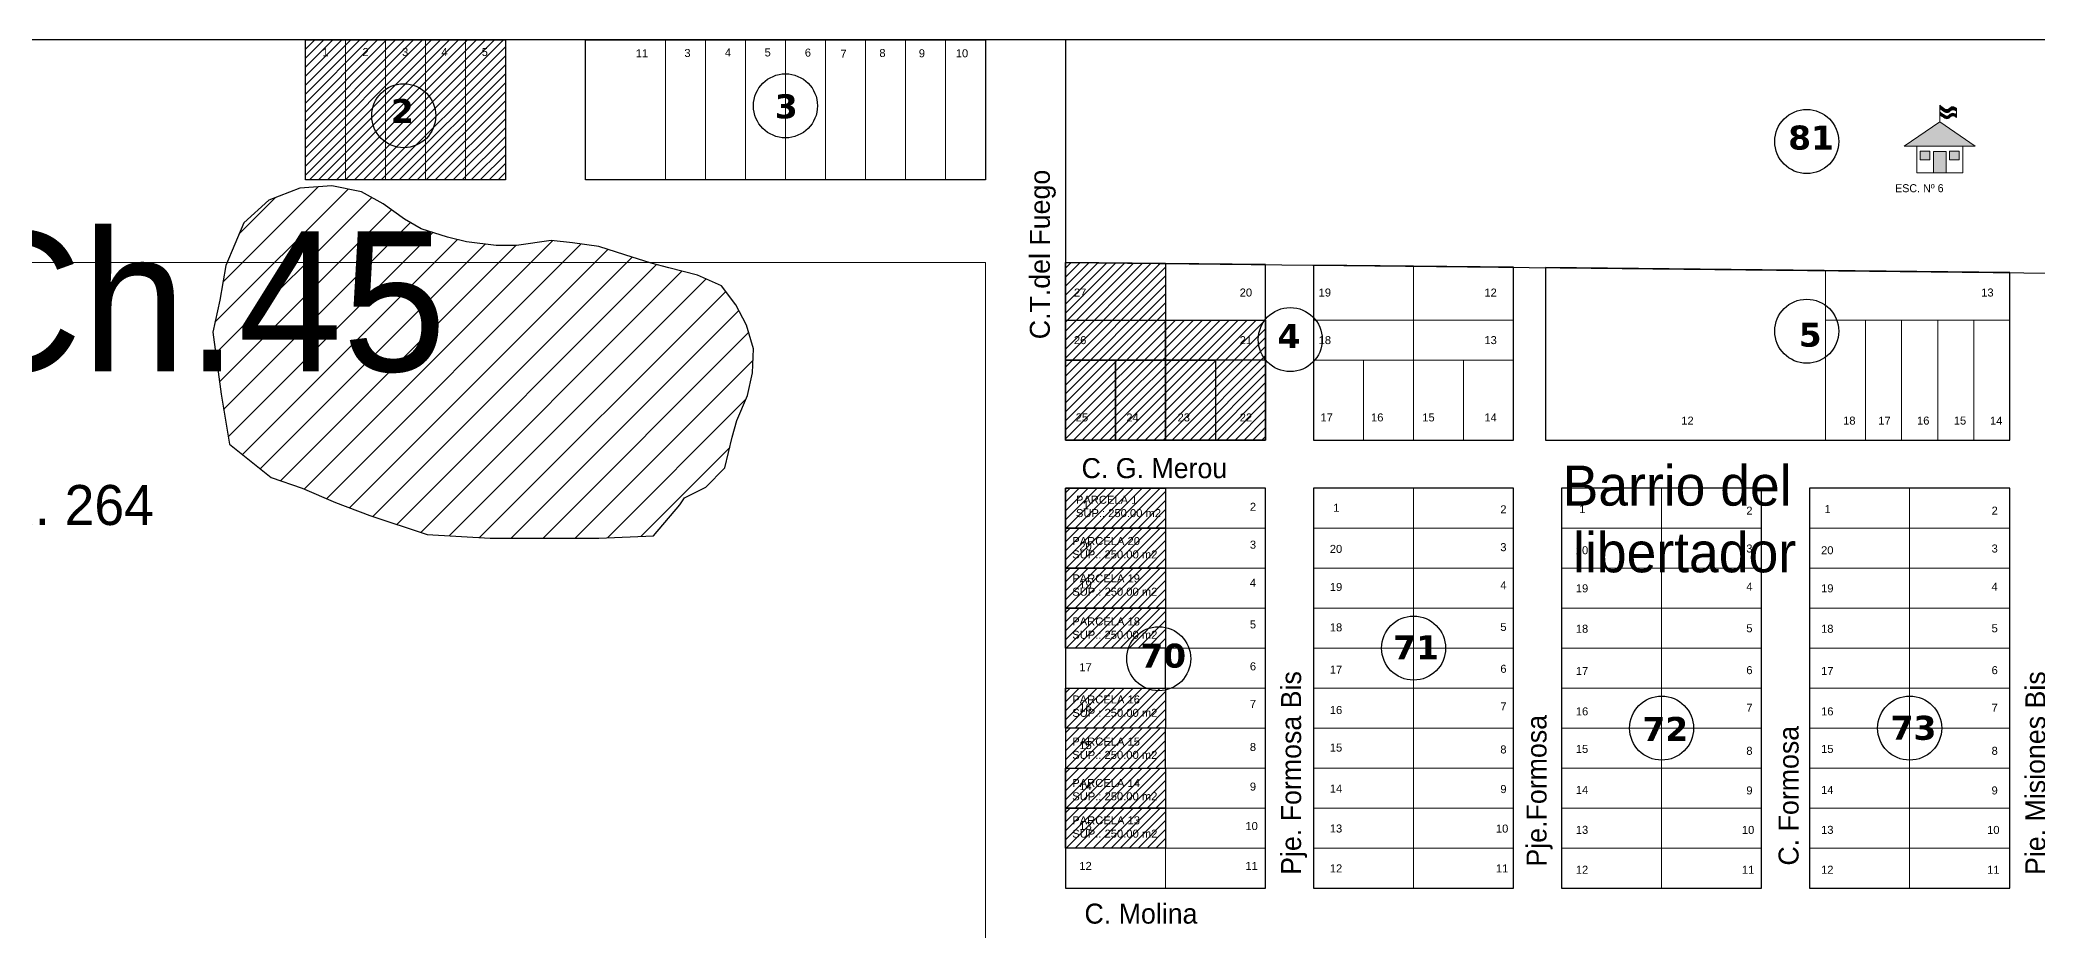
# Model space of a CAD drawing. Header units: millimetres. Extents: x 0 to 6558, y 60 to 10727.
# Drawn here: x 273.6 to 772.8, y 7172.6 to 7395.1 of the extents above; entities that cross this region are included whole.
import ezdxf

# ---------------------------------------------------------------- set-up
doc = ezdxf.new("R2010")
doc.units = ezdxf.units.MM
for name, color, linetype, lineweight in [('0 LAGUNA', 140, 'Continuous', 30), ('0 NOMBRE DE BARRIOS', 251, 'Continuous', 35), ('0 N° CHACRAS', 253, 'Continuous', 35), ('0 N° DE PARCELA', 255, 'Continuous', 25), ('0 SIG - PARCELAS', 252, 'Continuous', 18), ('EQUIPAMIENTOS', 10, 'Continuous', 18), ('PARCELAS', 252, 'Continuous', 18)]:
    doc.layers.add(name, color=color, linetype=linetype, lineweight=lineweight)
for name, color, linetype in [('0 NOMBRE DE CALLES', 255, 'Continuous'), ('0 N° DE MANZANA', 255, 'Continuous'), ('0 Nº DE LOTE', 251, 'Continuous'), ('0 SIG - CHACRAS', 253, 'Continuous'), ('0 SIG - MANZANAS', 253, 'Continuous'), ('TERRENO MUNICIPAL', 10, 'Continuous')]:
    doc.layers.add(name, color=color, linetype=linetype)
doc.styles.get("Standard").update_dxf_attribs({"font": 'arial.ttf'})
doc.styles.add('STYLE1', font='arial.ttf')
pattern_1 = [(45, (-322.4474, 5693.1154), (-1.122532, 1.122532), [])]

# ---------------------------------------------------------------- blocks, each defined once
blk = doc.blocks.new('ESCUELA')
at = {"linetype": 'Continuous'}
h = blk.add_hatch(color=130, dxfattribs=at)
edge = h.paths.add_edge_path()
edge.add_spline(control_points=[(-7.8, 81.5), (-10.1, 82.8), (-13.9, 84.9), (-19.3, 77.2), (-24.9, 81.8), (-29.1, 85.3)], knot_values=[0, 0, 0, 0, 2.102185, 3.349937, 7.23201, 7.23201, 7.23201, 7.23201], degree=3, periodic=0)
edge.add_line((-29.1, 85.3), (-29.1, 81.5))
edge.add_spline(control_points=[(-29.1, 81.5), (-24.9, 78), (-19.3, 73.4), (-13.9, 81.1), (-10.1, 79), (-7.8, 77.7)], knot_values=[0, 0, 0, 0, 3.882072, 5.129825, 7.23201, 7.23201, 7.23201, 7.23201], degree=3, periodic=0)
edge.add_line((-7.8, 77.7), (-7.8, 81.5))
edge = h.paths.add_edge_path()
edge.add_spline(control_points=[(-7.8, 73.4), (-10.1, 74.7), (-13.9, 76.8), (-19.3, 69.1), (-24.9, 73.7), (-29.1, 77.2)], knot_values=[0, 0, 0, 0, 2.102185, 3.349937, 7.23201, 7.23201, 7.23201, 7.23201], degree=3, periodic=0)
edge.add_line((-29.1, 77.2), (-29.1, 73.8))
edge.add_spline(control_points=[(-29.1, 73.8), (-24.9, 70.3), (-19.3, 65.7), (-13.9, 73.5), (-10.1, 71.3), (-7.8, 70)], knot_values=[0, 0, 0, 0, 3.882072, 5.129825, 7.23201, 7.23201, 7.23201, 7.23201], degree=3, periodic=0)
edge.add_line((-7.8, 70), (-7.8, 73.4))
blk.add_hatch(color=256, dxfattribs=at).paths.add_polyline_path([(15.5, 33.6), (-29.1, 64.4), (-73.8, 33.6)])
h = blk.add_hatch(color=256, dxfattribs=at)
h.paths.add_polyline_path([(-53.8, 27.3), (-53.8, 16.3), (-41.6, 16.3), (-41.6, 27.3)])
h.paths.add_polyline_path([(-21.1, 26.9), (-37.1, 26.9), (-37.1, 0), (-21.1, 0)])
h.paths.add_polyline_path([(-4.4, 27.3), (-16.7, 27.3), (-16.7, 16.3), (-4.4, 16.3)])
for p, q in [((-29.1, 64.4), (-29.1, 85.3)), ((-29.1, 64.4), (-73.8, 33.6)), ((-29.1, 64.4), (15.5, 33.6)), ((-73.8, 33.6), (15.5, 33.6))]:
    blk.add_line(p, q, dxfattribs=at)
at = {"color": 130, "linetype": 'Continuous'}
blk.add_line((-7.8, 81.5), (-7.8, 70), dxfattribs=at)
at = {"linetype": 'Continuous'}
blk.add_lwpolyline([(0, 33.6), (0, 0), (-58.2, 0), (-58.2, 33.6)], dxfattribs=at)
for points in [[(-53.8, 27.3), (-41.6, 27.3), (-41.6, 16.3), (-53.8, 16.3)], [(-37.1, 26.9), (-21.1, 26.9), (-21.1, 0), (-37.1, 0)], [(-4.4, 27.3), (-16.7, 27.3), (-16.7, 16.3), (-4.4, 16.3)]]:
    blk.add_lwpolyline(points, close=True, dxfattribs=at)
at = {"color": 130, "linetype": 'Continuous'}
for points in [[(-29.1, 85.3), (-17.4, 80.6), (-14.4, 83.2), (-7.8, 81.5)], [(-29.1, 81.5), (-17.4, 76.8), (-14.4, 79.4), (-7.8, 77.7)], [(-29.1, 77.2), (-17.4, 72.5), (-14.4, 75.1), (-7.8, 73.4)], [(-29.1, 73.8), (-17.4, 69.1), (-14.4, 71.8), (-7.8, 70)]]:
    blk.add_spline(points, degree=3, dxfattribs=at)

msp = doc.modelspace()

# ---------------------------------------------------------------- hatches: boundary and pattern name
at = {"layer": '0 LAGUNA'}
h = msp.add_hatch(dxfattribs=at)
h.set_pattern_fill('JIS_WOOD', color=256, scale=8, style=0)
h.set_pattern_definition([(45, (-1248.972, -257.768), (-4, 4), [])])
h.paths.add_polyline_path([(356.121, 7276.229), (370.414, 7271.469), (386.197, 7270.576), (400.49, 7270.576), (413.294, 7270.576), (426.992, 7271.171), (433.543, 7278.907), (434.734, 7280.692), (440.094, 7283.369), (444.859, 7288.13), (446.645, 7295.865), (447.836, 7300.031), (450.516, 7306.279), (451.707, 7311.932), (452.005, 7317.882), (450.218, 7323.833), (447.538, 7328.891), (443.965, 7333.651), (438.01, 7336.329), (430.863, 7338.114), (426.396, 7339.304), (419.845, 7341.386), (413.294, 7343.469), (406.743, 7344.362), (401.383, 7344.957), (392.748, 7343.767), (387.685, 7343.767), (380.241, 7344.659), (375.477, 7345.849), (368.925, 7347.932), (364.757, 7350.312), (359.397, 7354.18), (354.037, 7357.155), (346.592, 7358.643), (338.552, 7358.048), (330.81, 7355.073), (324.557, 7349.42), (320.09, 7338.709), (318.601, 7330.081), (316.815, 7322.047), (318.899, 7306.576), (320.983, 7294.08), (331.406, 7285.75), (339.148, 7283.072), (347.486, 7279.502)])
at = {"layer": 'TERRENO MUNICIPAL'}
h = msp.add_hatch(dxfattribs=at)
h.set_pattern_fill('ANSI31', color=256, scale=0.5)
h.set_pattern_definition(pattern_1)
h.paths.add_polyline_path([(339.979, 7395.105), (389.979, 7395.105), (389.979, 7360.105), (339.979, 7360.105)])
h = msp.add_hatch(dxfattribs=at)
h.set_pattern_fill('ANSI31', color=256, scale=0.5)
h.set_pattern_definition(pattern_1)
h.paths.add_polyline_path([(529.979, 7339.515), (554.979, 7339.243), (554.979, 7325.105), (579.979, 7325.105), (579.979, 7295.105), (529.979, 7295.105)])
h = msp.add_hatch(dxfattribs=at)
h.set_pattern_fill('ANSI31', color=256, scale=0.5)
h.set_pattern_definition(pattern_1)
h.paths.add_polyline_path([(529.979, 7283.105), (554.979, 7283.105), (554.979, 7273.105), (529.979, 7273.105)])
h = msp.add_hatch(dxfattribs=at)
h.set_pattern_fill('ANSI31', color=256, scale=0.5)
h.set_pattern_definition([(45, (-322.4474, 5683.1154), (-1.122532, 1.122532), [])])
h.paths.add_polyline_path([(529.979, 7273.105), (554.979, 7273.105), (554.979, 7263.105), (529.979, 7263.105)])
h = msp.add_hatch(dxfattribs=at)
h.set_pattern_fill('ANSI31', color=256, scale=0.5)
h.set_pattern_definition([(45, (-322.4474, 5673.1154), (-1.122532, 1.122532), [])])
h.paths.add_polyline_path([(529.979, 7263.105), (554.979, 7263.105), (554.979, 7253.105), (529.979, 7253.105)])
h = msp.add_hatch(dxfattribs=at)
h.set_pattern_fill('ANSI31', color=256, scale=0.5)
h.set_pattern_definition([(45, (-322.4474, 5663.1154), (-1.122532, 1.122532), [])])
h.paths.add_polyline_path([(529.979, 7253.105), (554.979, 7253.105), (554.979, 7243.105), (529.979, 7243.105)])
h = msp.add_hatch(dxfattribs=at)
h.set_pattern_fill('ANSI31', color=256, scale=0.5)
h.set_pattern_definition([(45, (-322.4474, 5643.1154), (-1.122532, 1.122532), [])])
h.paths.add_polyline_path([(529.979, 7233.105), (554.979, 7233.105), (554.979, 7223.105), (529.979, 7223.105)])
h = msp.add_hatch(dxfattribs=at)
h.set_pattern_fill('ANSI31', color=256, scale=0.5)
h.set_pattern_definition([(45, (-322.4474, 5633.1154), (-1.122532, 1.122532), [])])
h.paths.add_polyline_path([(529.979, 7223.105), (554.979, 7223.105), (554.979, 7213.105), (529.979, 7213.105)])
h = msp.add_hatch(dxfattribs=at)
h.set_pattern_fill('ANSI31', color=256, scale=0.5)
h.set_pattern_definition([(45, (-322.4474, 5623.1154), (-1.122532, 1.122532), [])])
h.paths.add_polyline_path([(529.979, 7213.105), (554.979, 7213.105), (554.979, 7203.105), (529.979, 7203.105)])
h = msp.add_hatch(dxfattribs=at)
h.set_pattern_fill('ANSI31', color=256, scale=0.5)
h.set_pattern_definition([(45, (-322.4474, 5613.1154), (-1.122532, 1.122532), [])])
h.paths.add_polyline_path([(529.979, 7203.105), (554.979, 7203.105), (554.979, 7193.105), (529.979, 7193.105)])

# ---------------------------------------------------------------- linework, layer by layer
at = {"layer": '0 LAGUNA'}
msp.add_lwpolyline([(446.645, 7295.865), (446.645, 7295.865), (447.836, 7300.031), (450.516, 7306.279), (451.707, 7311.932), (452.005, 7317.882), (450.218, 7323.833), (447.538, 7328.891), (443.965, 7333.651), (438.01, 7336.329), (430.863, 7338.114), (426.396, 7339.304), (419.845, 7341.386), (413.294, 7343.469), (406.743, 7344.362), (401.383, 7344.957), (392.748, 7343.767), (387.685, 7343.767), (380.241, 7344.659), (375.477, 7345.849), (368.925, 7347.932), (364.757, 7350.312), (359.397, 7354.18), (354.037, 7357.155), (346.592, 7358.643), (338.552, 7358.048), (330.81, 7355.073), (324.557, 7349.42), (320.09, 7338.709), (318.601, 7330.081), (316.815, 7322.047), (318.899, 7306.576), (320.983, 7294.08), (331.406, 7285.75), (339.148, 7283.072), (347.486, 7279.502), (356.121, 7276.229), (370.414, 7271.469), (386.197, 7270.576), (400.49, 7270.576), (413.294, 7270.576), (426.992, 7271.171), (433.543, 7278.907), (434.734, 7280.692), (440.094, 7283.369), (444.859, 7288.13), (446.645, 7295.865)], dxfattribs=at)
at = {"layer": '0 N° DE MANZANA'}
for centre in [(364.56, 7376.16), (459.979, 7378.638), (715.256, 7369.722), (586.15, 7320.224), (715.256, 7322.317), (553.285, 7240.455), (616.979, 7243.105), (678.979, 7223.105), (740.979, 7223.105)]:
    msp.add_circle(centre, 8, dxfattribs=at)
at = {"layer": '0 SIG - CHACRAS'}
msp.add_lwpolyline([(199.979, 6415.105), (1179.979, 6415.105), (1179.979, 7395.105), (199.979, 7395.105)], close=True, dxfattribs=at)
at = {"layer": '0 SIG - MANZANAS'}
for points in [[(339.979, 7395.105), (389.979, 7395.105), (389.979, 7360.105), (339.979, 7360.105)], [(409.979, 7395.105), (509.979, 7395.105), (509.979, 7360.105), (409.979, 7360.105)], [(869.979, 7335.815), (869.979, 7395.105), (529.979, 7395.105), (529.979, 7339.515)], [(641.979, 7338.296), (591.979, 7338.845), (591.979, 7295.105), (641.979, 7295.105)], [(579.979, 7283.105), (529.979, 7283.105), (529.979, 7183.105), (579.979, 7183.105)], [(641.979, 7283.105), (591.979, 7283.105), (591.979, 7183.105), (641.979, 7183.105)], [(703.979, 7283.105), (653.979, 7283.105), (653.979, 7183.105), (703.979, 7183.105)], [(765.979, 7283.105), (715.979, 7283.105), (715.979, 7183.105), (765.979, 7183.105)]]:
    msp.add_lwpolyline(points, close=True, dxfattribs=at)
for points in [[(579.979, 7338.971), (529.979, 7339.515), (529.979, 7295.105), (579.979, 7295.105), (579.979, 7338.971)], [(765.979, 7336.947), (649.979, 7338.209), (649.979, 7295.105), (765.979, 7295.105), (765.979, 7336.947)]]:
    msp.add_lwpolyline(points, dxfattribs=at)
at = {"layer": '0 SIG - PARCELAS'}
for points in [[(349.979, 7395.105), (339.979, 7395.105), (339.979, 7360.105), (349.979, 7360.105)], [(359.979, 7395.105), (349.979, 7395.105), (349.979, 7360.105), (359.979, 7360.105)], [(369.979, 7395.105), (359.979, 7395.105), (359.979, 7360.105), (369.979, 7360.105)], [(379.979, 7395.105), (369.979, 7395.105), (369.979, 7360.105), (379.979, 7360.105)], [(389.979, 7395.105), (379.979, 7395.105), (379.979, 7360.105), (389.979, 7360.105)], [(429.979, 7395.105), (409.979, 7395.105), (409.979, 7360.105), (429.979, 7360.105)], [(439.979, 7395.105), (429.979, 7395.105), (429.979, 7360.105), (439.979, 7360.105)], [(449.979, 7395.105), (439.979, 7395.105), (439.979, 7360.105), (449.979, 7360.105)], [(459.979, 7395.105), (449.979, 7395.105), (449.979, 7360.105), (459.979, 7360.105)], [(469.979, 7395.105), (459.979, 7395.105), (459.979, 7360.105), (469.979, 7360.105)], [(479.979, 7395.105), (469.979, 7395.105), (469.979, 7360.105), (479.979, 7360.105)], [(489.979, 7395.105), (479.979, 7395.105), (479.979, 7360.105), (489.979, 7360.105)], [(499.979, 7395.105), (489.979, 7395.105), (489.979, 7360.105), (499.979, 7360.105)], [(509.979, 7395.105), (499.979, 7395.105), (499.979, 7360.105), (509.979, 7360.105)], [(509.979, 7339.515), (211.185, 7339.515), (211.185, 7060.155), (509.979, 7060.155)], [(529.979, 7325.105), (554.979, 7325.105), (554.979, 7339.243), (529.979, 7339.515)], [(554.979, 7325.105), (579.979, 7325.105), (579.979, 7338.971), (554.979, 7339.243)], [(591.979, 7325.105), (616.979, 7325.105), (616.979, 7338.568), (591.979, 7338.845)], [(616.979, 7325.105), (641.979, 7325.105), (641.979, 7338.296), (616.979, 7338.568)], [(649.979, 7338.209), (649.979, 7295.105), (719.979, 7295.105), (719.979, 7337.455)], [(719.979, 7325.105), (765.979, 7325.105), (765.979, 7336.947), (719.979, 7337.455)], [(529.979, 7315.105), (554.979, 7315.105), (554.979, 7325.105), (529.979, 7325.105)], [(579.979, 7315.105), (554.979, 7315.105), (554.979, 7325.105), (579.979, 7325.105)], [(591.979, 7315.105), (616.979, 7315.105), (616.979, 7325.105), (591.979, 7325.105)], [(641.979, 7315.105), (616.979, 7315.105), (616.979, 7325.105), (641.979, 7325.105)], [(719.979, 7295.105), (729.979, 7295.105), (729.979, 7325.105), (719.979, 7325.105)], [(729.979, 7295.105), (738.979, 7295.105), (738.979, 7325.105), (729.979, 7325.105)], [(738.979, 7295.105), (747.979, 7295.105), (747.979, 7325.105), (738.979, 7325.105)], [(747.979, 7295.105), (756.979, 7295.105), (756.979, 7325.105), (747.979, 7325.105)], [(756.979, 7295.105), (765.979, 7295.105), (765.979, 7325.105), (756.979, 7325.105)], [(529.979, 7295.105), (542.479, 7295.105), (542.479, 7315.105), (529.979, 7315.105)], [(542.479, 7295.105), (554.979, 7295.105), (554.979, 7315.105), (542.479, 7315.105)], [(554.979, 7295.105), (567.479, 7295.105), (567.479, 7315.105), (554.979, 7315.105)], [(567.479, 7295.105), (579.979, 7295.105), (579.979, 7315.105), (567.479, 7315.105)], [(591.979, 7295.105), (604.479, 7295.105), (604.479, 7315.105), (591.979, 7315.105)], [(604.479, 7295.105), (616.979, 7295.105), (616.979, 7315.105), (604.479, 7315.105)], [(616.979, 7295.105), (629.479, 7295.105), (629.479, 7315.105), (616.979, 7315.105)], [(629.479, 7295.105), (641.979, 7295.105), (641.979, 7315.105), (629.479, 7315.105)], [(529.979, 7273.105), (554.979, 7273.105), (554.979, 7283.105), (529.979, 7283.105)], [(579.979, 7273.105), (554.979, 7273.105), (554.979, 7283.105), (579.979, 7283.105)], [(591.979, 7273.105), (616.979, 7273.105), (616.979, 7283.105), (591.979, 7283.105)], [(641.979, 7273.105), (616.979, 7273.105), (616.979, 7283.105), (641.979, 7283.105)], [(653.979, 7273.105), (678.979, 7273.105), (678.979, 7283.105), (653.979, 7283.105)], [(703.979, 7273.105), (678.979, 7273.105), (678.979, 7283.105), (703.979, 7283.105)], [(715.979, 7273.105), (740.979, 7273.105), (740.979, 7283.105), (715.979, 7283.105)], [(765.979, 7273.105), (740.979, 7273.105), (740.979, 7283.105), (765.979, 7283.105)], [(529.979, 7263.105), (554.979, 7263.105), (554.979, 7273.105), (529.979, 7273.105)], [(579.979, 7263.105), (554.979, 7263.105), (554.979, 7273.105), (579.979, 7273.105)], [(591.979, 7263.105), (616.979, 7263.105), (616.979, 7273.105), (591.979, 7273.105)], [(641.979, 7263.105), (616.979, 7263.105), (616.979, 7273.105), (641.979, 7273.105)], [(653.979, 7263.105), (678.979, 7263.105), (678.979, 7273.105), (653.979, 7273.105)], [(703.979, 7263.105), (678.979, 7263.105), (678.979, 7273.105), (703.979, 7273.105)], [(715.979, 7263.105), (740.979, 7263.105), (740.979, 7273.105), (715.979, 7273.105)], [(765.979, 7263.105), (740.979, 7263.105), (740.979, 7273.105), (765.979, 7273.105)], [(529.979, 7253.105), (554.979, 7253.105), (554.979, 7263.105), (529.979, 7263.105)], [(579.979, 7253.105), (554.979, 7253.105), (554.979, 7263.105), (579.979, 7263.105)], [(591.979, 7253.105), (616.979, 7253.105), (616.979, 7263.105), (591.979, 7263.105)], [(641.979, 7253.105), (616.979, 7253.105), (616.979, 7263.105), (641.979, 7263.105)], [(653.979, 7253.105), (678.979, 7253.105), (678.979, 7263.105), (653.979, 7263.105)], [(703.979, 7253.105), (678.979, 7253.105), (678.979, 7263.105), (703.979, 7263.105)], [(715.979, 7253.105), (740.979, 7253.105), (740.979, 7263.105), (715.979, 7263.105)], [(765.979, 7253.105), (740.979, 7253.105), (740.979, 7263.105), (765.979, 7263.105)], [(529.979, 7243.105), (554.979, 7243.105), (554.979, 7253.105), (529.979, 7253.105)], [(579.979, 7243.105), (554.979, 7243.105), (554.979, 7253.105), (579.979, 7253.105)], [(591.979, 7243.105), (616.979, 7243.105), (616.979, 7253.105), (591.979, 7253.105)], [(641.979, 7243.105), (616.979, 7243.105), (616.979, 7253.105), (641.979, 7253.105)], [(653.979, 7243.105), (678.979, 7243.105), (678.979, 7253.105), (653.979, 7253.105)], [(703.979, 7243.105), (678.979, 7243.105), (678.979, 7253.105), (703.979, 7253.105)], [(715.979, 7243.105), (740.979, 7243.105), (740.979, 7253.105), (715.979, 7253.105)], [(765.979, 7243.105), (740.979, 7243.105), (740.979, 7253.105), (765.979, 7253.105)], [(529.979, 7233.105), (554.979, 7233.105), (554.979, 7243.105), (529.979, 7243.105)], [(579.979, 7233.105), (554.979, 7233.105), (554.979, 7243.105), (579.979, 7243.105)], [(591.979, 7233.105), (616.979, 7233.105), (616.979, 7243.105), (591.979, 7243.105)], [(641.979, 7233.105), (616.979, 7233.105), (616.979, 7243.105), (641.979, 7243.105)], [(653.979, 7233.105), (678.979, 7233.105), (678.979, 7243.105), (653.979, 7243.105)], [(703.979, 7233.105), (678.979, 7233.105), (678.979, 7243.105), (703.979, 7243.105)], [(715.979, 7233.105), (740.979, 7233.105), (740.979, 7243.105), (715.979, 7243.105)], [(765.979, 7233.105), (740.979, 7233.105), (740.979, 7243.105), (765.979, 7243.105)], [(529.979, 7223.105), (554.979, 7223.105), (554.979, 7233.105), (529.979, 7233.105)], [(579.979, 7223.105), (554.979, 7223.105), (554.979, 7233.105), (579.979, 7233.105)], [(591.979, 7223.105), (616.979, 7223.105), (616.979, 7233.105), (591.979, 7233.105)], [(641.979, 7223.105), (616.979, 7223.105), (616.979, 7233.105), (641.979, 7233.105)], [(653.979, 7223.105), (678.979, 7223.105), (678.979, 7233.105), (653.979, 7233.105)], [(703.979, 7223.105), (678.979, 7223.105), (678.979, 7233.105), (703.979, 7233.105)], [(715.979, 7223.105), (740.979, 7223.105), (740.979, 7233.105), (715.979, 7233.105)], [(765.979, 7223.105), (740.979, 7223.105), (740.979, 7233.105), (765.979, 7233.105)], [(529.979, 7213.105), (554.979, 7213.105), (554.979, 7223.105), (529.979, 7223.105)], [(579.979, 7213.105), (554.979, 7213.105), (554.979, 7223.105), (579.979, 7223.105)], [(591.979, 7213.105), (616.979, 7213.105), (616.979, 7223.105), (591.979, 7223.105)], [(641.979, 7213.105), (616.979, 7213.105), (616.979, 7223.105), (641.979, 7223.105)], [(653.979, 7213.105), (678.979, 7213.105), (678.979, 7223.105), (653.979, 7223.105)], [(703.979, 7213.105), (678.979, 7213.105), (678.979, 7223.105), (703.979, 7223.105)], [(715.979, 7213.105), (740.979, 7213.105), (740.979, 7223.105), (715.979, 7223.105)], [(765.979, 7213.105), (740.979, 7213.105), (740.979, 7223.105), (765.979, 7223.105)], [(529.979, 7203.105), (554.979, 7203.105), (554.979, 7213.105), (529.979, 7213.105)], [(579.979, 7203.105), (554.979, 7203.105), (554.979, 7213.105), (579.979, 7213.105)], [(591.979, 7203.105), (616.979, 7203.105), (616.979, 7213.105), (591.979, 7213.105)], [(641.979, 7203.105), (616.979, 7203.105), (616.979, 7213.105), (641.979, 7213.105)], [(653.979, 7203.105), (678.979, 7203.105), (678.979, 7213.105), (653.979, 7213.105)], [(703.979, 7203.105), (678.979, 7203.105), (678.979, 7213.105), (703.979, 7213.105)], [(715.979, 7203.105), (740.979, 7203.105), (740.979, 7213.105), (715.979, 7213.105)], [(765.979, 7203.105), (740.979, 7203.105), (740.979, 7213.105), (765.979, 7213.105)], [(529.979, 7193.105), (554.979, 7193.105), (554.979, 7203.105), (529.979, 7203.105)], [(579.979, 7193.105), (554.979, 7193.105), (554.979, 7203.105), (579.979, 7203.105)], [(591.979, 7193.105), (616.979, 7193.105), (616.979, 7203.105), (591.979, 7203.105)], [(641.979, 7193.105), (616.979, 7193.105), (616.979, 7203.105), (641.979, 7203.105)], [(653.979, 7193.105), (678.979, 7193.105), (678.979, 7203.105), (653.979, 7203.105)], [(703.979, 7193.105), (678.979, 7193.105), (678.979, 7203.105), (703.979, 7203.105)], [(715.979, 7193.105), (740.979, 7193.105), (740.979, 7203.105), (715.979, 7203.105)], [(765.979, 7193.105), (740.979, 7193.105), (740.979, 7203.105), (765.979, 7203.105)], [(529.979, 7183.105), (554.979, 7183.105), (554.979, 7193.105), (529.979, 7193.105)], [(579.979, 7183.105), (554.979, 7183.105), (554.979, 7193.105), (579.979, 7193.105)], [(591.979, 7183.105), (616.979, 7183.105), (616.979, 7193.105), (591.979, 7193.105)], [(641.979, 7183.105), (616.979, 7183.105), (616.979, 7193.105), (641.979, 7193.105)], [(653.979, 7183.105), (678.979, 7183.105), (678.979, 7193.105), (653.979, 7193.105)], [(703.979, 7183.105), (678.979, 7183.105), (678.979, 7193.105), (703.979, 7193.105)], [(715.979, 7183.105), (740.979, 7183.105), (740.979, 7193.105), (715.979, 7193.105)], [(765.979, 7183.105), (740.979, 7183.105), (740.979, 7193.105), (765.979, 7193.105)]]:
    msp.add_lwpolyline(points, close=True, dxfattribs=at)
at = {"layer": 'PARCELAS'}
msp.add_lwpolyline([(529.979, 7273.105), (554.979, 7273.105), (554.979, 7283.105), (529.979, 7283.105)], close=True, dxfattribs=at)
at = {"layer": 'TERRENO MUNICIPAL'}
for points in [[(339.979, 7395.105), (389.979, 7395.105), (389.979, 7360.105), (339.979, 7360.105)], [(529.979, 7325.105), (554.979, 7325.105), (554.979, 7315.105), (529.979, 7315.105)], [(554.979, 7325.105), (579.979, 7325.105), (579.979, 7315.105), (554.979, 7315.105)], [(529.979, 7315.105), (542.479, 7315.105), (542.479, 7295.105), (529.979, 7295.105)], [(542.479, 7315.105), (554.979, 7315.105), (554.979, 7295.105), (542.479, 7295.105)], [(554.979, 7315.105), (567.479, 7315.105), (567.479, 7295.105), (554.979, 7295.105)], [(529.979, 7283.105), (554.979, 7283.105), (554.979, 7273.105), (529.979, 7273.105)], [(529.979, 7273.105), (554.979, 7273.105), (554.979, 7263.105), (529.979, 7263.105)], [(529.979, 7263.105), (554.979, 7263.105), (554.979, 7253.105), (529.979, 7253.105)], [(529.979, 7253.105), (554.979, 7253.105), (554.979, 7243.105), (529.979, 7243.105)], [(529.979, 7233.105), (554.979, 7233.105), (554.979, 7243.105), (529.979, 7243.105)], [(554.979, 7223.105), (529.979, 7223.105), (529.979, 7233.105), (554.979, 7233.105)], [(529.979, 7213.105), (554.979, 7213.105), (554.979, 7223.105), (529.979, 7223.105)], [(529.979, 7213.105), (554.979, 7213.105), (554.979, 7203.105), (529.979, 7203.105)], [(529.979, 7203.105), (554.979, 7203.105), (554.979, 7193.105), (529.979, 7193.105)]]:
    msp.add_lwpolyline(points, close=True, dxfattribs=at)
msp.add_lwpolyline([(529.979, 7339.515), (554.979, 7339.243), (554.979, 7325.105), (579.979, 7325.105), (579.979, 7295.105), (529.979, 7295.105), (529.979, 7339.515)], dxfattribs=at)

# ---------------------------------------------------------------- block references
at = {"layer": 'EQUIPAMIENTOS', "linetype": 'Continuous', "xscale": 0.1979943306469067, "yscale": 0.1979943306469067, "zscale": 0.1979943306469067}
msp.add_blockref('ESCUELA', (754.255, 7361.889), dxfattribs=at)

# ---------------------------------------------------------------- texts
at = {"layer": '0 NOMBRE DE BARRIOS', "linetype": 'Continuous', "lineweight": 25, "insert": (682.858, 7275.315), "char_height": 10, "width": 338.88889, "attachment_point": 5}
msp.add_mtext('{\\fBankGothic Lt BT|b0|i0|c0|p34;Barrio del\\P libertador}', dxfattribs=at)
at = {"layer": '0 NOMBRE DE CALLES', "char_height": 5, "width": 783.33333, "attachment_point": 4, "rotation": 90}
for s, insert in [('\\pt10;{\\fBankGothic Lt BT|b0|i0|c0|p34;C.T.del Fuego}', (524.313, 7320.299)), ('\\pt10;{\\fBankGothic Lt BT|b0|i0|c0|p34;Pje. Formosa Bis}', (587.108, 7186.44)), ('\\pt10;{\\fBankGothic Lt BT|b0|i0|c0|p34;Pje. Misiones Bis}', (773.153, 7186.403)), ('\\pt10;{\\fBankGothic Lt BT|b0|i0|c0|p34;Pje.Formosa}', (648.47, 7188.505)), ('\\pt10;{\\fBankGothic Lt BT|b0|i0|c0|p34;C. Formosa}', (710.748, 7188.75))]:
    msp.add_mtext(s, dxfattribs=dict(at, insert=insert))
at = {"layer": '0 NOMBRE DE CALLES', "color": 4, "linetype": 'Continuous', "char_height": 5, "width": 783.33333, "attachment_point": 4}
for s, insert in [('\\pt10;{\\fBankGothic Lt BT|b0|i0|c0|p34;\\C256;C. G. Merou}', (533.99, 7288.049)), ('\\pt10;{\\fBankGothic Lt BT|b0|i0|c0|p34;\\C256;C. Molina}', (534.72, 7176.715))]:
    msp.add_mtext(s, dxfattribs=dict(at, insert=insert))
at = {"layer": '0 N° CHACRAS', "linetype": 'Continuous', "insert": (250.34, 7329.54), "char_height": 35, "width": 338.88889, "attachment_point": 4}
msp.add_mtext('{\\fBankGothic Lt BT|b0|i0|c0|p34;Ch.45}', dxfattribs=at)
at = {"layer": '0 N° DE MANZANA', "char_height": 6, "attachment_point": 4}
for s, insert, width in [('{\\fVerdana|b1|i0|c0|p34;2}', (361.336, 7377.358), 338.88889), ('{\\fVerdana|b1|i0|c0|p34;3}', (457.312, 7378.456), 338.88889), ('{\\fVerdana|b1|i0|c0|p34;81}', (710.608, 7370.652), 338.88889), ('{\\fVerdana|b1|i0|c0|p34;4}', (582.95, 7321.141), 338.88889), ('{\\fVerdana|b1|i0|c0|p34;5}', (713.241, 7321.39), 338.88889), ('{\\fVerdana|b1|i0|c0|p34;70}', (548.676, 7241.172), 338.88889), ('{\\fVerdana|b1|i0|c0|p34;71}', (611.898, 7243.284), 338.88889), ('{\\fVerdana|b1|i0|c0|p34;72}', (674.163, 7222.906), 343.70516), ('{\\fVerdana|b1|i0|c0|p34;73}', (736.214, 7223.135), 343.65394)]:
    msp.add_mtext(s, dxfattribs=dict(at, insert=insert, width=width))
at = {"layer": '0 N° DE PARCELA', "char_height": 2, "attachment_point": 4, "style": 'STYLE1'}
for s, insert in [('2', (354.243, 7392.078)), ('3', (364.134, 7392.078)), ('1', (344.22, 7392.012)), ('4', (373.951, 7392.078)), ('5', (384.047, 7392.078)), ('{\\fArial|b0|i0|c204|p34;1}1', (422.545, 7391.759)), ('3', (434.707, 7391.83)), ('4', (444.843, 7391.972)), ('5', (454.753, 7391.972)), ('6', (464.814, 7391.928)), ('7', (473.707, 7391.669)), ('8', (483.445, 7391.83)), ('9', (493.306, 7391.759)), ('10', (502.545, 7391.759)), ('27', (532.081, 7331.968)), ('20', (573.514, 7331.968)), ('19', (593.241, 7331.968)), ('12', (634.674, 7331.968)), ('13', (758.856, 7331.968)), ('26', (532.081, 7320.073)), ('21', (573.514, 7320.073)), ('18', (593.241, 7320.073)), ('13', (634.674, 7320.073)), ('25', (532.525, 7300.749)), ('24', (545.177, 7300.749)), ('23', (557.986, 7300.749)), ('22', (573.514, 7300.749)), ('17', (593.685, 7300.749)), ('16', (606.337, 7300.749)), ('15', (619.146, 7300.749)), ('14', (634.674, 7300.749)), ('12', (683.881, 7299.956)), ('18', (724.34, 7299.956)), ('17', (733.136, 7299.956)), ('16', (742.809, 7299.956)), ('15', (752.005, 7299.956)), ('14', (761.065, 7299.956)), ('PARCELA 1\\PSUP.: 250.00 m2', (532.58, 7278.504)), ('1', (534.28, 7278.813)), ('2', (576.055, 7278.424)), ('1', (596.885, 7278.187)), ('2', (638.66, 7277.798)), ('1', (658.373, 7277.849)), ('2', (700.149, 7277.459)), ('1', (719.676, 7277.849)), ('2', (761.451, 7277.459)), ('PARCELA 20\\PSUP.: 250.00 m2', (531.662, 7268.183)), ('20', (533.433, 7268.517)), ('3', (576.055, 7268.95)), ('20', (596.039, 7267.891)), ('3', (638.66, 7268.324)), ('20', (657.527, 7267.553)), ('3', (700.149, 7267.986)), ('20', (718.829, 7267.553)), ('3', (761.451, 7267.986)), ('PARCELA 19\\PSUP.: 250.00 m2', (531.662, 7258.853)), ('{\\fArial|b0|i0|c238|p34;1}9', (533.433, 7258.996)), ('4', (576.055, 7259.449)), ('{\\fArial|b0|i0|c238|p34;1}9', (596.039, 7258.371)), ('4', (638.66, 7258.823)), ('{\\fArial|b0|i0|c238|p34;1}9', (657.527, 7258.032)), ('4', (700.149, 7258.485)), ('{\\fArial|b0|i0|c238|p34;1}9', (718.829, 7258.032)), ('4', (761.451, 7258.485)), ('PARCELA 18\\PSUP.: 250.00 m2', (531.662, 7248.094)), ('5', (576.055, 7249.017)), ('{\\fArial|b0|i0|c238|p34;1}8', (596.039, 7248.273)), ('5', (638.66, 7248.391)), ('{\\fArial|b0|i0|c238|p34;1}8', (657.527, 7247.935)), ('5', (700.149, 7248.053)), ('{\\fArial|b0|i0|c238|p34;1}8', (718.829, 7247.935)), ('5', (761.451, 7248.053)), ('{\\fArial|b0|i0|c238|p34;1}7', (533.433, 7238.343)), ('6', (576.055, 7238.548)), ('{\\fArial|b0|i0|c238|p34;1}7', (596.039, 7237.717)), ('6', (638.66, 7237.922)), ('{\\fArial|b0|i0|c238|p34;1}7', (657.527, 7237.379)), ('6', (700.149, 7237.584)), ('{\\fArial|b0|i0|c238|p34;1}7', (718.829, 7237.379)), ('6', (761.451, 7237.584)), ('PARCELA 16\\PSUP.: 250.00 m2', (531.662, 7228.585)), ('{\\fArial|b0|i0|c238|p34;1}6', (533.433, 7228.245)), ('7', (576.055, 7229.159)), ('{\\fArial|b0|i0|c238|p34;1}6', (596.039, 7227.619)), ('7', (638.66, 7228.533)), ('7', (700.149, 7228.195)), ('7', (761.451, 7228.195)), ('{\\fArial|b0|i0|c238|p34;1}6', (657.527, 7227.281)), ('{\\fArial|b0|i0|c238|p34;1}6', (718.829, 7227.281)), ('PARCELA 15\\PSUP.: 250.00 m2', (531.662, 7218.068)), ('{\\fArial|b0|i0|c238|p34;1}5', (533.433, 7218.86)), ('8', (576.055, 7218.389)), ('{\\fArial|b0|i0|c238|p34;1}5', (596.039, 7218.234)), ('8', (638.66, 7217.763)), ('{\\fArial|b0|i0|c238|p34;1}5', (657.527, 7217.896)), ('8', (700.149, 7217.424)), ('{\\fArial|b0|i0|c238|p34;1}5', (718.829, 7217.896)), ('8', (761.451, 7217.424)), ('PARCELA 14\\PSUP.: 250.00 m2', (531.662, 7207.719)), ('{\\fArial|b0|i0|c238|p34;1}4', (533.433, 7208.626)), ('9', (576.055, 7208.488)), ('{\\fArial|b0|i0|c238|p34;1}4', (596.039, 7208)), ('9', (638.66, 7207.863)), ('{\\fArial|b0|i0|c238|p34;1}4', (657.527, 7207.662)), ('9', (700.149, 7207.524)), ('{\\fArial|b0|i0|c238|p34;1}4', (718.829, 7207.662)), ('9', (761.451, 7207.524)), ('PARCELA 13\\PSUP.: 250.00 m2', (531.662, 7198.389)), ('{\\fArial|b0|i0|c238|p34;1}3', (533.433, 7198.637)), ('10', (574.941, 7198.62)), ('{\\fArial|b0|i0|c238|p34;1}3', (596.039, 7198.011)), ('10', (637.547, 7197.994)), ('{\\fArial|b0|i0|c238|p34;1}3', (657.527, 7197.673)), ('10', (699.035, 7197.656)), ('{\\fArial|b0|i0|c238|p34;1}3', (718.829, 7197.673)), ('10', (760.338, 7197.656)), ('{\\fArial|b0|i0|c238|p34;1}2', (533.433, 7188.676)), ('11', (574.941, 7188.676)), ('{\\fArial|b0|i0|c238|p34;1}2', (596.039, 7188.05)), ('11', (637.547, 7188.05)), ('{\\fArial|b0|i0|c238|p34;1}2', (657.527, 7187.712)), ('11', (699.035, 7187.712)), ('{\\fArial|b0|i0|c238|p34;1}2', (718.829, 7187.712)), ('11', (760.338, 7187.712))]:
    msp.add_mtext(s, dxfattribs=dict(at, insert=insert))
at = {"layer": '0 Nº DE LOTE', "insert": (251.557, 7283.871), "char_height": 10, "width": 118.3044, "attachment_point": 1}
msp.add_mtext('{\\fBankGothic Lt BT|b0|i0|c0|p34;L.R. 264}', dxfattribs=at)
at = {"layer": 'EQUIPAMIENTOS', "linetype": 'Continuous', "insert": (737.334, 7358.038), "char_height": 2, "width": 75, "attachment_point": 4}
msp.add_mtext('{\\fBankGothic Lt BT|b0|i0|c0|p34;ESC. Nº 6}', dxfattribs=at)

doc.saveas('drawing.dxf')
